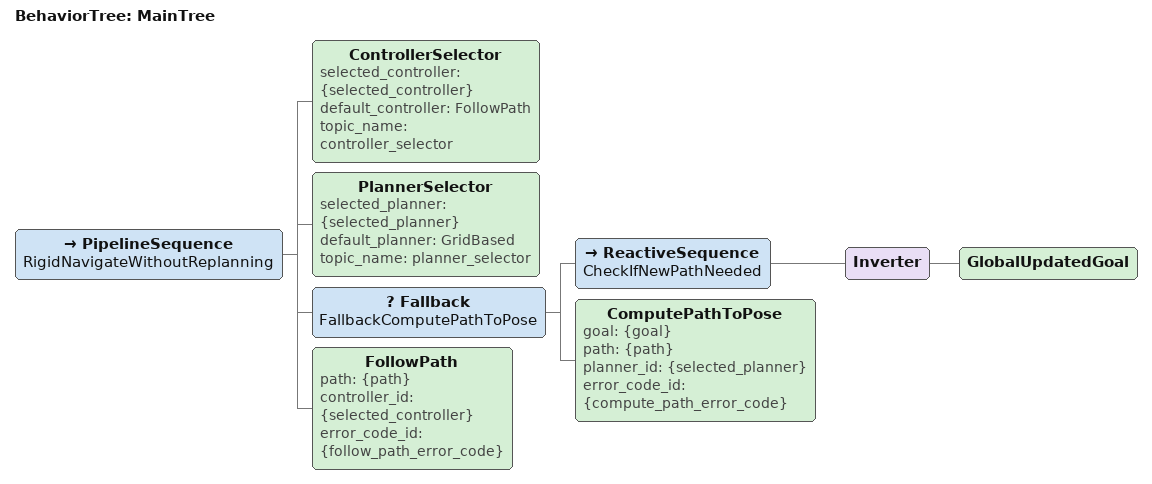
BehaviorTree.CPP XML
<root BTCPP_format="4" main_tree_to_execute="MainTree">
  <BehaviorTree ID="MainTree">
    <PipelineSequence name="RigidNavigateWithoutReplanning">
      <ControllerSelector selected_controller="{selected_controller}" default_controller="FollowPath" topic_name="controller_selector"/>
      <PlannerSelector selected_planner="{selected_planner}" default_planner="GridBased" topic_name="planner_selector"/>
      <Fallback name="FallbackComputePathToPose">
        <ReactiveSequence name="CheckIfNewPathNeeded">
          <Inverter>
            <GlobalUpdatedGoal/>
          </Inverter>
          <!-- Option here: Check if path is still valid, user override, etc to replan -->
        </ReactiveSequence>
        <ComputePathToPose goal="{goal}" path="{path}" planner_id="{selected_planner}" error_code_id="{compute_path_error_code}"/>
      </Fallback>
      <FollowPath path="{path}" controller_id="{selected_controller}" error_code_id="{follow_path_error_code}"/>
    </PipelineSequence>
  </BehaviorTree>
</root>
